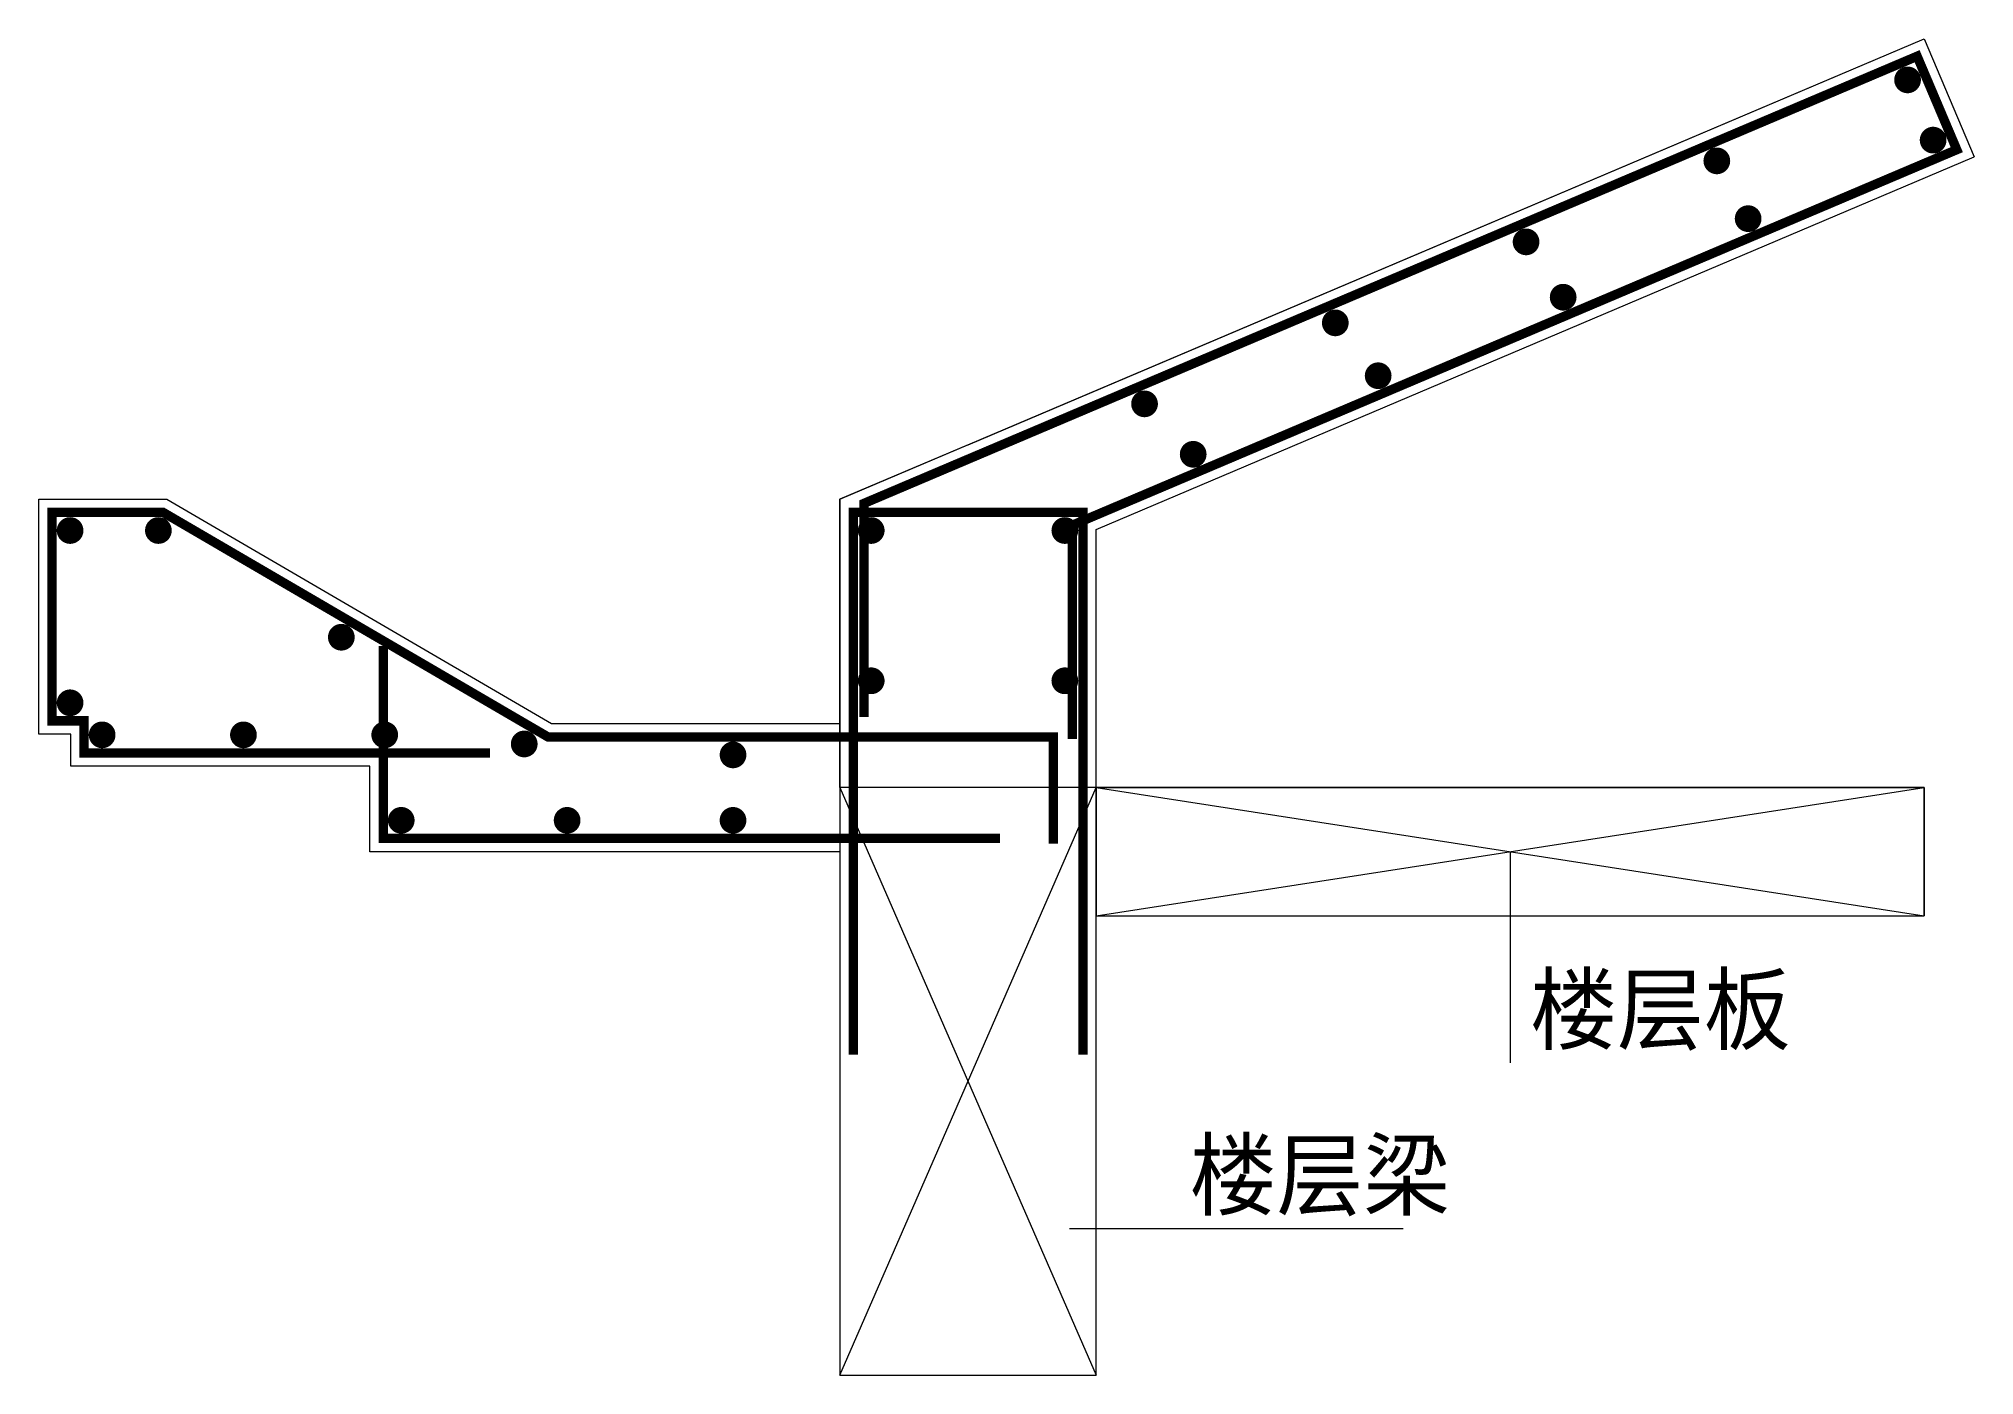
# Model space of a CAD drawing. Extents: x -3000 to 4248, y -3280 to 1724.
import ezdxf

# ---------------------------------------------------------------- set-up
doc = ezdxf.new("R2010")
doc.units = 0
doc.header["$MEASUREMENT"] = 0
doc.layers.add('S-OTHER-THIN', color=3, linetype='Continuous', lineweight=0)
doc.layers.add('S-TEXT', color=7, linetype='Continuous', lineweight=0)
doc.layers.add('S-REIN', color=6, linetype='Continuous')
doc.layers.add('S-REIN-POINT', color=30, linetype='Continuous')

msp = doc.modelspace()

# ---------------------------------------------------------------- linework, layer by layer
at = {"layer": 'S-OTHER-THIN', "color": 7}
for p, q in [((0, 0), (4060.6, 1723.6)), ((480, 203.7), (4060.6, 1723.6)), ((4060.6, 1723.6), (4248.1, 1281.8)), ((960, -114), (4248.1, 1281.8)), ((480, 203.7), (0, 0)), ((-3000, -880), (-3000, 0)), ((-3000, 0), (-2520, 0)), ((-2520, 0), (-1080, -840)), ((0, -1080), (0, 0)), ((0, 0), (0, -840)), ((960, -1080), (960, -114)), ((-1080, -840), (0, -840)), ((0, -840), (0, -1320)), ((-2880, -880), (-3000, -880)), ((-2880, -1000), (-2880, -880)), ((-1760, -1000), (-2880, -1000)), ((-1760, -1320), (-1760, -1000)), ((0, -1080), (0, -3280)), ((0, -3280), (960, -1080)), ((0, -1080), (960, -3280)), ((960, -1080), (4060.6, -1080)), ((960, -1560), (4060.6, -1080)), ((960, -1080), (4060.6, -1560)), ((4060.6, -1080), (4060.6, -1560)), ((0, -1320), (-1760, -1320)), ((0, -1320), (0, -3280)), ((2510.3, -1320), (2510.3, -2110)), ((960, -3280), (960, -1560)), ((960, -1560), (4060.6, -1560)), ((860, -2730), (2110, -2730)), ((0, -3280), (960, -3280))]:
    msp.add_line(p, q, dxfattribs=at)
for points in [[(0, -3280), (960, -3280), (960, -1080), (0, -1080)], [(960, -1560), (4060.6, -1560), (4060.6, -1080), (960, -1080)]]:
    msp.add_lwpolyline(points, close=True, dxfattribs=at)
at = {"layer": 'S-REIN', "const_width": 35}
for points in [[(870, -897.8), (870, -97.8), (960, -59.6), (1010, -38.4), (4182.5, 1308.2), (4034.1, 1658), (499.5, 157.7), (245.8, 50), (128, 0), (90, -16.1), (90, -816.1)], [(800, -1290), (800, -890), (0, -890), (-50, -890), (-1093.5, -890), (-2533.5, -50), (-2950, -50), (-2950, -830), (-2830, -830), (-2830, -950), (-1710, -950), (-1310, -950)], [(50, -2080), (50, -50), (910, -50), (910, -2080)], [(-1710, -550), (-1710, -950), (-1710, -1270), (-50, -1270), (0, -1270), (600, -1270)]]:
    msp.add_lwpolyline(points, dxfattribs=at)
at = {"layer": 'S-REIN-POINT', "const_width": 50}
for points in [[(4023.3, 1569.5, 1), (3973.3, 1569.5, 1)], [(4119, 1344, 1), (4069, 1344, 1)], [(3309, 1266.3, 1), (3259, 1266.3, 1)], [(3426.3, 1050, 1), (3376.3, 1050, 1)], [(2594.7, 963.1, 1), (2544.7, 963.1, 1)], [(2733.6, 755.9, 1), (2683.6, 755.9, 1)], [(1880.3, 659.9, 1), (1830.3, 659.9, 1)], [(2040.8, 461.9, 1), (1990.8, 461.9, 1)], [(1166, 356.7, 1), (1116, 356.7, 1)], [(1348.1, 167.8, 1), (1298.1, 167.8, 1)], [(-2857.5, -117.5, 1), (-2907.5, -117.5, 1)], [(-2526.8, -117.5, 1), (-2576.8, -117.5, 1)], [(142.5, -117.5, 1), (92.5, -117.5, 1)], [(867.5, -117.5, 1), (817.5, -117.5, 1)], [(-1841.8, -517, 1), (-1891.8, -517, 1)], [(142.5, -680, 1), (92.5, -680, 1)], [(867.5, -680, 1), (817.5, -680, 1)], [(-2857.5, -762.5, 1), (-2907.5, -762.5, 1)], [(-2737.5, -882.5, 1), (-2787.5, -882.5, 1)], [(-2208.4, -882.5, 1), (-2258.4, -882.5, 1)], [(-1679.3, -882.5, 1), (-1729.3, -882.5, 1)], [(-1156.9, -916.6, 1), (-1206.9, -916.6, 1)], [(-375, -957.5, 1), (-425, -957.5, 1)], [(-1617.5, -1202.5, 1), (-1667.5, -1202.5, 1)], [(-996.2, -1202.5, 1), (-1046.2, -1202.5, 1)], [(-375, -1202.5, 1), (-425, -1202.5, 1)]]:
    msp.add_lwpolyline(points, format="xyb", close=True, dxfattribs=at)

# ---------------------------------------------------------------- texts
at = {"layer": 'S-TEXT', "color": 7}
for s, p in [('楼层板', (2585.3, -2035)), ('楼层梁', (1310, -2655))]:
    msp.add_text(s, height=250, dxfattribs=at).set_placement(p)

doc.saveas('drawing.dxf')
